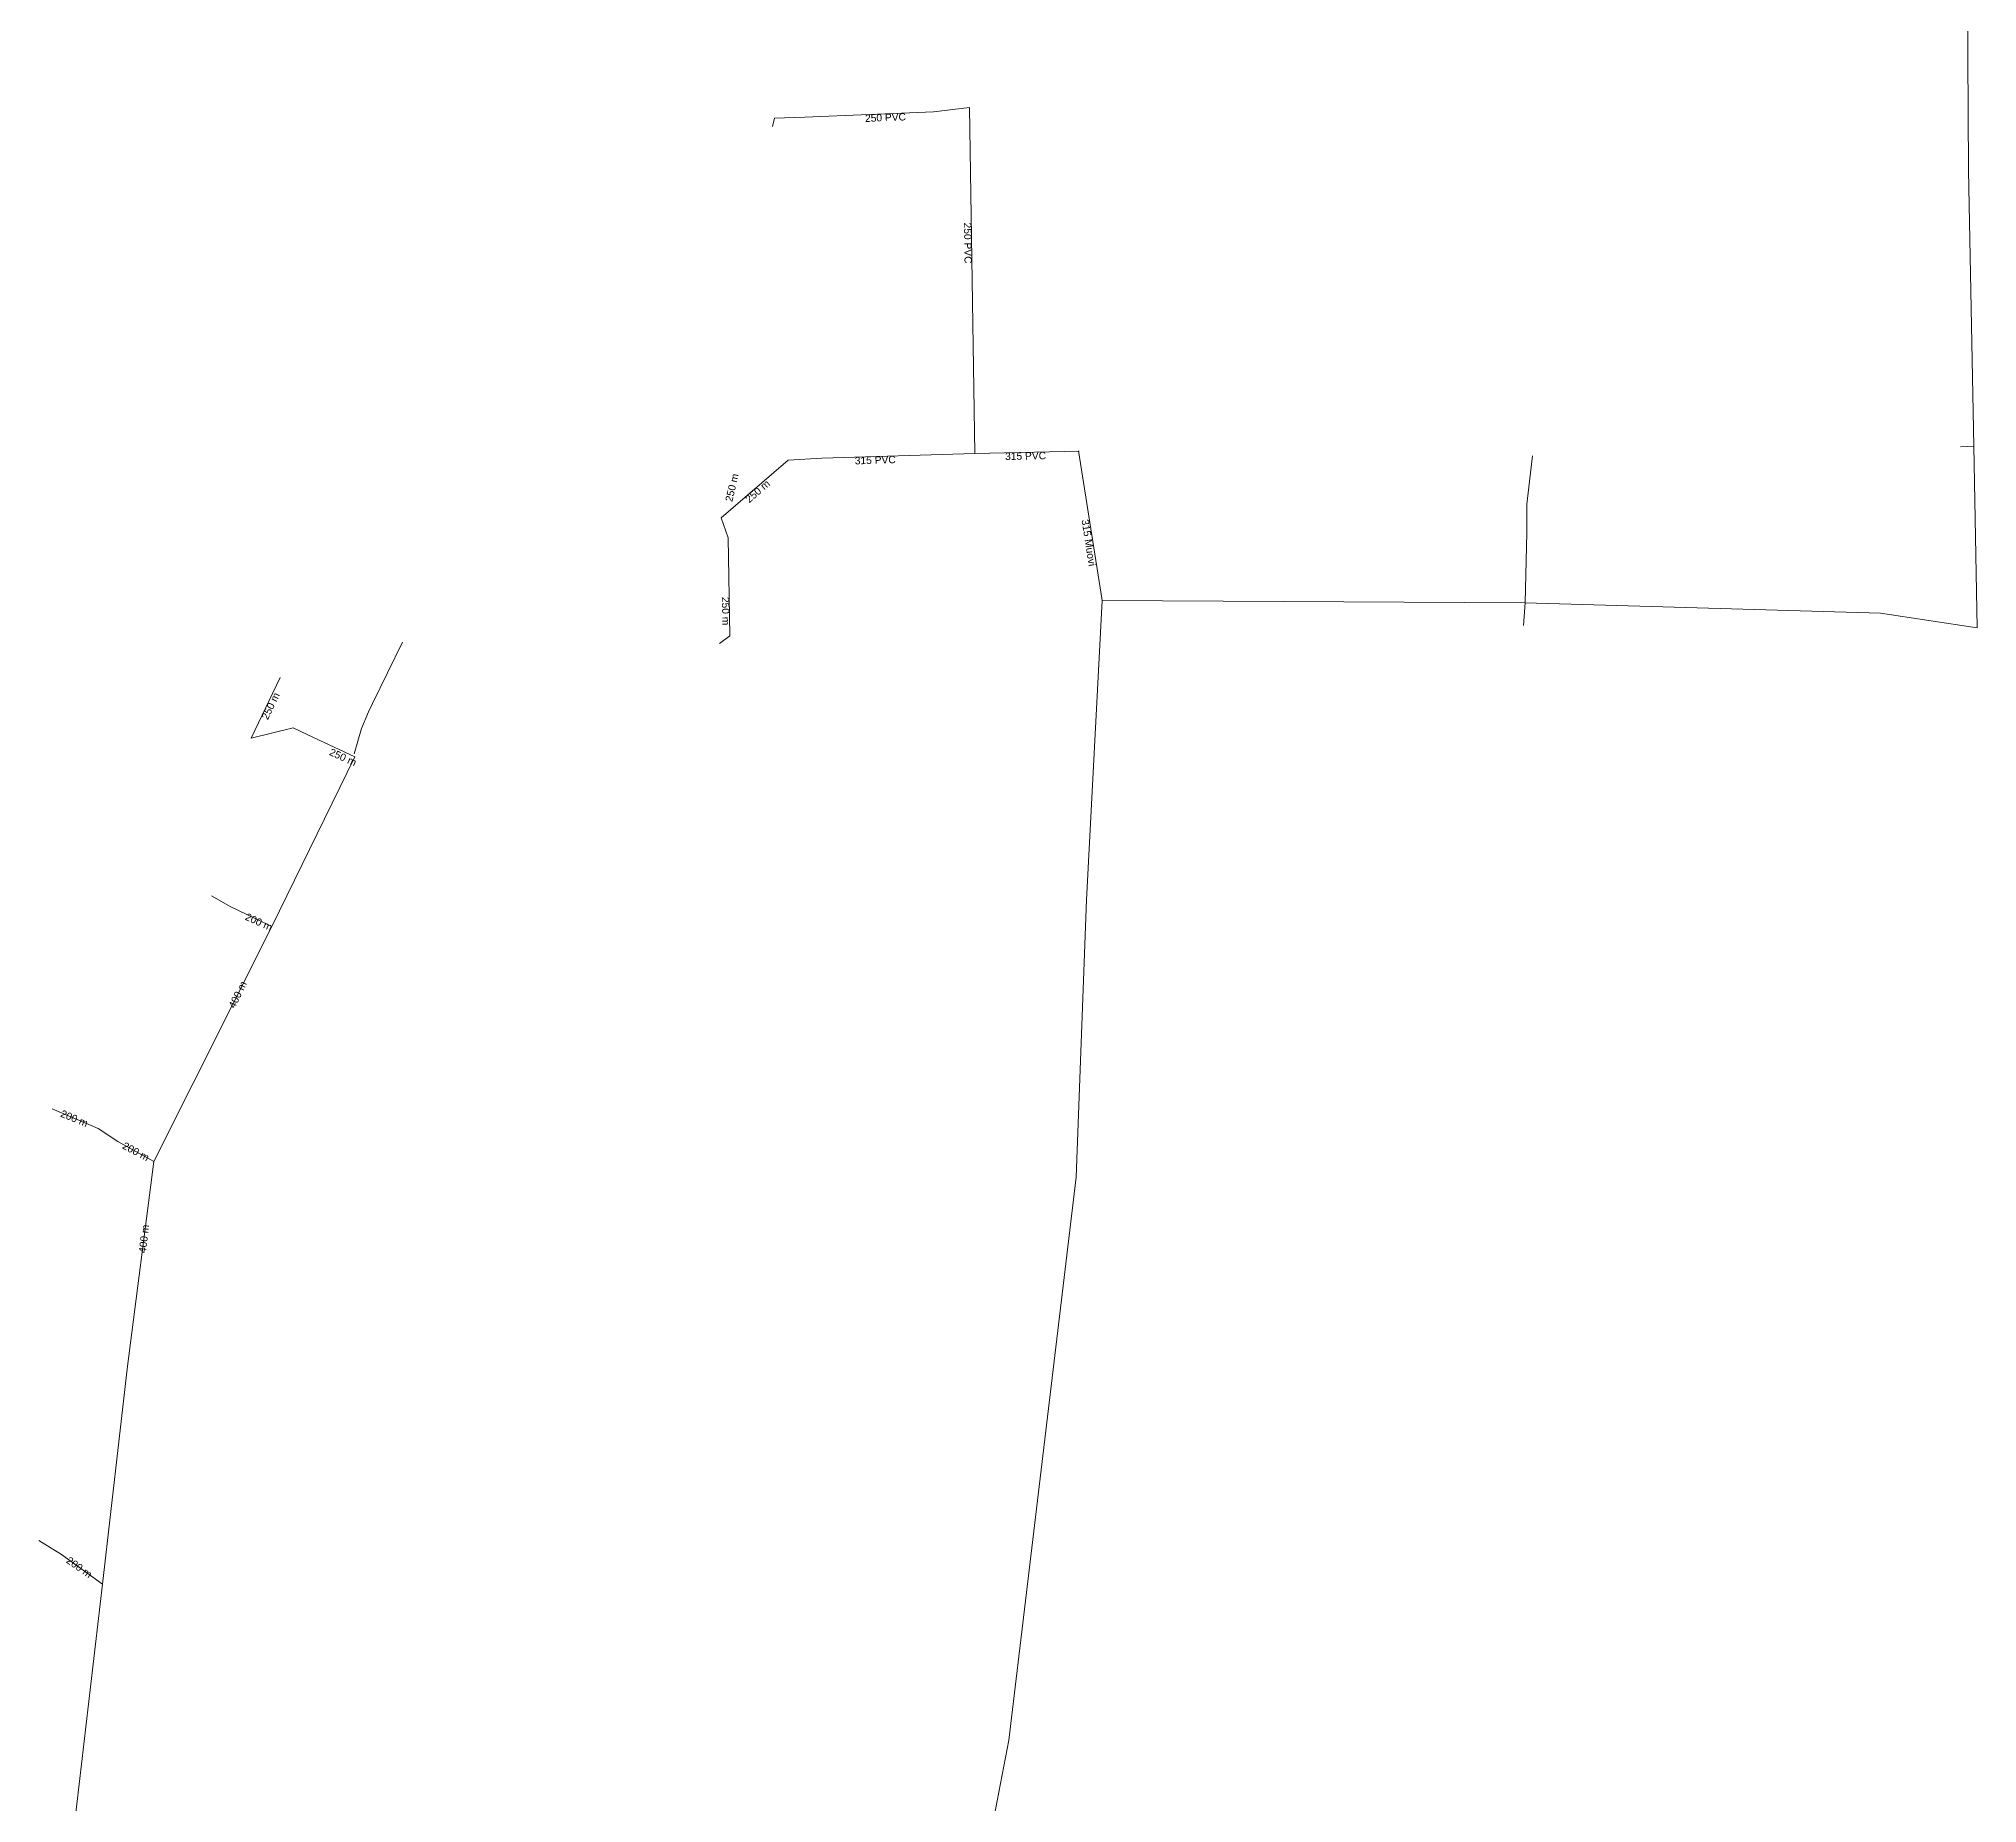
# Model space of a CAD drawing. Header units: metres. Extents: x 25505628 to 25506199, y 6696489 to 6697944.
# Drawn here: x 25505917.5 to 25506182.2, y 6696733.3 to 6696974.3 of the extents above; entities that cross this region are included whole.
import ezdxf
from ezdxf.enums import TextEntityAlignment as Align

# ---------------------------------------------------------------- set-up
doc = ezdxf.new("R2010")
doc.units = ezdxf.units.M
doc.linetypes.add('Annotation', pattern=[0])
doc.linetypes.add('Sadevesiputket Käytössä', pattern=[0])
doc.layers.add('Annotation', color=7, linetype='Annotation', lineweight=0)
doc.layers.add('Sadevesiputket Käytössä', color=7, linetype='Sadevesiputket Käytössä', lineweight=0)
doc.styles.add('DEFAULT', font='', dxfattribs={"height": 0.2})
doc.styles.get('DEFAULT').set_extended_font_data('Arial')

msp = doc.modelspace()

# ---------------------------------------------------------------- linework, layer by layer
at = {"layer": 'Sadevesiputket Käytössä', "color": 3, "linetype": 'Continuous', "lineweight": 15}
for p, q in [((25506180.972757, 6696956.290029), (25506180.580656, 6697024.090583)), ((25506017.930003, 6696963.475001, 40.03), (25506017.660344, 6696962.33847)), ((25506017.930003, 6696963.475001, 40.9), (25506022.075003, 6696963.596001)), ((25506022.075003, 6696963.596001), (25506039.656003, 6696964.311001, 40.19)), ((25506039.656003, 6696964.311001, 40.2), (25506044.546003, 6696964.896001, 40.1)), ((25506044.546003, 6696964.896001, 40.09), (25506045.278003, 6696917.683001, 39.48)), ((25506181.686217, 6696918.654654), (25506180.972757, 6696956.290029)), ((25506024.390003, 6696917.028001, 39.63), (25506045.278003, 6696917.683001, 39.4)), ((25506045.278003, 6696917.683001, 39.39), (25506059.522003, 6696917.980001, 39.3)), ((25506059.43723, 6696918.017017, 39.32), (25506062.660003, 6696897.572001, 37.0175)), ((25506181.686217, 6696918.654654), (25506179.890719, 6696918.563869)), ((25506182.156156, 6696893.847843), (25506181.686217, 6696918.654654)), ((25506019.775003, 6696916.749001, 39.79), (25506010.640003, 6696908.870001, 40.01)), ((25506019.775003, 6696916.749001, 39.71), (25506024.390003, 6696917.028001, 39.64)), ((25506121.40898, 6696917.326422), (25506120.674848, 6696910.725103)), ((25506120.661704, 6696906.890041), (25506120.674848, 6696910.725103)), ((25506010.640003, 6696908.870001, 40.01), (25506011.595903, 6696906.152731, 40.04)), ((25506120.414902, 6696897.274128), (25506120.661704, 6696906.890041)), ((25506011.595903, 6696906.152731, 40.04), (25506011.824003, 6696892.771001, 40.22)), ((25506060.514676, 6696856.699504, 35.2575), (25506062.660003, 6696897.572001, 35.5975)), ((25506062.660003, 6696897.572001, 35.5975), (25506120.414902, 6696897.274128, 35.7275)), ((25506120.414902, 6696897.274128), (25506120.181907, 6696894.17545)), ((25506120.414902, 6696897.274128), (25506168.947707, 6696895.856231)), ((25506182.15614, 6696893.846843), (25506168.947722, 6696895.857231)), ((25506011.824003, 6696892.771001, 40.21), (25506010.416003, 6696891.706001, 40.41)), ((25505950.447003, 6696887.064001, 41.45), (25505946.457003, 6696878.797001, 41.26)), ((25505946.457003, 6696878.797001, 41.22), (25505952.213803, 6696880.213041, 40.73)), ((25505954.973617, 6696878.871109), (25505952.213774, 6696880.213042)), ((25505960.604045, 6696876.235567), (25505954.973617, 6696878.871109)), ((25505949.302296, 6696853.08533), (25505960.604045, 6696876.235567)), ((25505943.702167, 6696855.740414), (25505941.055034, 6696857.26065)), ((25506059.111572, 6696818.838197), (25506060.514676, 6696856.699504)), ((25505949.302296, 6696853.08533), (25505943.702167, 6696855.740414)), ((25505933.173295, 6696820.969665), (25505949.302296, 6696853.08533)), ((25505925.592111, 6696825.47691), (25505919.296215, 6696828.150543)), ((25505928.24168, 6696823.72162), (25505925.591111, 6696825.476925)), ((25505933.173295, 6696820.969665), (25505928.24068, 6696823.721635)), ((25505929.588116, 6696793.007109), (25505933.173295, 6696820.969665)), ((25506049.943447, 6696741.961953), (25506059.111572, 6696818.838197)), ((25505926.167788, 6696763.252931), (25505929.588116, 6696793.007109)), ((25505920.586806, 6696767.302819), (25505917.464966, 6696769.240281)), ((25505926.166788, 6696763.252946), (25505920.587821, 6696767.303804)), ((25505920.47453, 6696714.648924), (25505926.167788, 6696763.252931)), ((25506039.469649, 6696687.737047), (25506049.943447, 6696741.961953))]:
    msp.add_line(p, q, dxfattribs=at)
msp.add_polyline3d([(25505960.552003, 6696876.663001, 40.36), (25505961.543003, 6696880.127001, 40.651), (25505962.509003, 6696882.391001, 40.754), (25505963.034849, 6696883.535831, 0), (25505967.1134, 6696891.875933, 41.37)], dxfattribs=at)

# ---------------------------------------------------------------- texts
at = {"layer": 'Annotation', "color": 3, "style": 'DEFAULT'}
for s, rotation, p in [('250 PVC', 2.32900315, (25506030.264003, 6696963.929041)), ('250 PVC', 270.88800724, (25506044.789303, 6696949.201951)), ('315 PVC', 1.1940034, (25506049.402703, 6696917.769001)), ('250 m', 76.9049999, (25506011.186803, 6696911.220851)), ('315 PVC', 1.79600251, (25506028.873803, 6696917.168601)), ('250 m', 40.77799836, (25506013.822403, 6696911.614881)), ('315 Muovi', 278.95801235, (25506060.835903, 6696908.732531)), ('250 m', 270.97699094, (25506011.733303, 6696898.090021)), ('250 m', 64.23600303, (25505947.833403, 6696881.648811)), ('250 m', 335.78499499, (25505957.439123, 6696877.441012)), ('200 m', 335.5020066, (25505945.961011, 6696854.946132))]:
    msp.add_text(s, height=1, rotation=rotation, dxfattribs=at).set_placement(p, align=Align.TOP_LEFT)
for s, rotation, p in [('400 m', 64.20200235, (25505944.619296, 6696843.760657)), ('200 m', 337.86000646, (25505922.322723, 6696826.865297)), ('200 m', 331.71100572, (25505930.729679, 6696822.33299)), ('400 m', 83.5620028, (25505931.820619, 6696810.419482)), ('200 m', 324.88499663, (25505922.993207, 6696765.557266))]:
    msp.add_text(s, height=1, rotation=rotation, dxfattribs=at).set_placement(p, align=Align.MIDDLE_CENTER)

doc.saveas('drawing.dxf')
